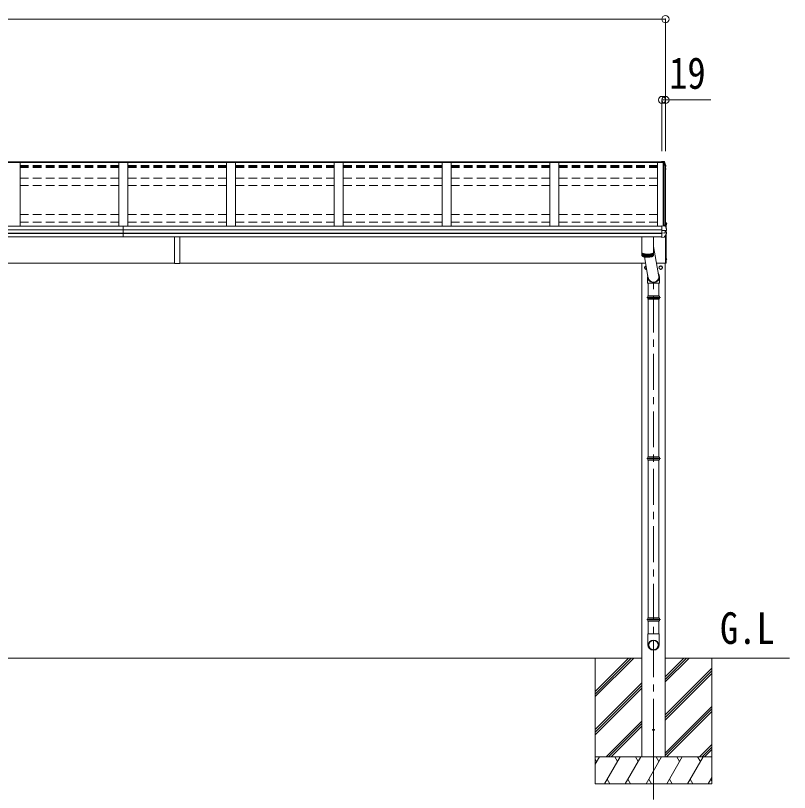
# Model space of a CAD drawing. Units: millimetres at full size; details may follow other scales. Extents: x -11243 to 11243, y -7760 to 7760.
# Drawn here: x -3817 to 493, y -5163 to -837 of the extents above; entities that cross this region are included whole.
import ezdxf
from ezdxf.enums import TextEntityAlignment as Align

# ---------------------------------------------------------------- set-up
doc = ezdxf.new("R2010")
doc.units = ezdxf.units.MM
doc.header["$LTSCALE"] = 40
doc.header["$PDMODE"] = 32
doc.header["$PDSIZE"] = 40
doc.linetypes.add('CHAIN1', pattern=[8, 5, -1, 1, -1])
doc.linetypes.add('DASHED1', pattern=[1.8, 1.2, -0.6])
for name, color, linetype, lineweight in [('0-0_0', 7, 'Continuous', 9), ('0-1_本体', 5, 'CHAIN1', 9), ('0-3_ELV2', 4, 'Continuous', 9), ('0-6_OTH_LINE', 6, 'Continuous', 9), ('0-7_SHAPE', 4, 'Continuous', 9), ('0-9_OUTLINE', 7, 'Continuous', 9)]:
    doc.layers.add(name, color=color, linetype=linetype, lineweight=lineweight)
doc.styles.add('ＭＳ ゴシック', font='')
doc.styles.get('ＭＳ ゴシック').set_extended_font_data('MS Gothic')

msp = doc.modelspace()

# ---------------------------------------------------------------- linework, layer by layer
at = {"layer": '0-0_0'}
for p, q in [((-7904.61, -4415.51), (-328.61, -4415.51)), ((-588.61, -4415.51), (-588.61, -5115.5)), ((-588.61, -4601.48), (-402.63, -4415.51)), ((-588.61, -4615.63), (-388.49, -4415.51)), ((-588.61, -4629.77), (-374.35, -4415.51)), ((-588.61, -4417.64), (-586.48, -4415.51)), ((493.2, -4415.51), (-198.61, -4415.51)), ((-198.61, -4548.14), (-65.98, -4415.51)), ((-198.61, -4533.99), (-80.12, -4415.51)), ((-198.61, -4519.85), (-94.27, -4415.51)), ((61.39, -4415.51), (61.39, -5115.5)), ((-198.61, -4731.98), (61.39, -4471.98)), ((-198.61, -4746.12), (61.39, -4486.13)), ((-198.61, -4760.27), (61.39, -4500.27)), ((-588.61, -4813.61), (-328.61, -4553.62)), ((-588.61, -4827.76), (-328.61, -4567.76)), ((-588.61, -4841.9), (-328.61, -4581.9)), ((-198.61, -4944.11), (61.39, -4684.12)), ((-198.61, -4958.26), (61.39, -4698.26)), ((-191.72, -4965.51), (61.39, -4712.4)), ((-528.37, -4965.51), (-328.61, -4765.75)), ((-514.23, -4965.51), (-328.61, -4779.89)), ((-500.09, -4965.51), (-328.61, -4794.03)), ((-7.87, -4965.51), (61.39, -4896.25)), ((6.27, -4965.51), (61.39, -4910.39)), ((20.41, -4965.51), (61.39, -4924.53)), ((-588.61, -5005.6), (-565.46, -4965.5)), ((-588.61, -4965.51), (61.39, -4965.51)), ((-536.6, -5115.5), (-449.99, -4965.5)), ((-465, -4991.49), (-480, -4965.51)), ((-421.13, -5115.5), (-334.52, -4965.51)), ((-349.53, -4991.49), (-364.53, -4965.5)), ((-305.66, -5115.5), (-219.05, -4965.51)), ((-234.05, -4991.49), (-249.06, -4965.5)), ((-190.19, -5115.5), (-103.58, -4965.51)), ((-118.58, -4991.49), (-133.59, -4965.5)), ((-74.72, -5115.5), (11.89, -4965.51)), ((-18.11, -4965.51), (-3.11, -4991.49)), ((-580.47, -4991.49), (-588.61, -4977.37)), ((-521.6, -5089.53), (-506.6, -5115.5)), ((-406.13, -5089.52), (-391.13, -5115.5)), ((-290.66, -5089.52), (-275.66, -5115.5)), ((-175.19, -5089.53), (-160.19, -5115.5)), ((-59.72, -5089.53), (-44.72, -5115.5)), ((40.75, -5115.5), (61.39, -5079.77)), ((55.75, -5089.53), (61.39, -5099.28)), ((-588.61, -5115.5), (61.39, -5115.5))]:
    msp.add_line(p, q, dxfattribs=at)
at = {"layer": '0-0_0', "linetype": 'DASHED1'}
msp.add_line((-341.11, -4965.51), (-186.11, -4965.51), dxfattribs=at)
at = {"layer": '0-1_本体'}
for p, q in [((-263.61, -5161.28), (-263.61, -2295.37)), ((-263.61, -4759.56), (-263.61, -5201.95))]:
    msp.add_line(p, q, dxfattribs=at)
at = {"layer": '0-3_ELV2'}
for p, q in [((-216.61, -1652.27), (-8016.61, -1652.27)), ((-216.61, -1654.49), (-8016.61, -1654.49)), ((-3791.61, -1655.65), (-3841.61, -1655.65)), ((-3791.61, -1655.65), (-3791.61, -2010.47)), ((-3551.61, -1655.39), (-3551.61, -1652.27)), ((-3241.61, -1655.65), (-3241.61, -2010.47)), ((-3191.61, -1655.65), (-3241.61, -1655.65)), ((-3191.61, -1655.65), (-3191.61, -2010.47)), ((-2641.61, -1655.65), (-2641.61, -2010.47)), ((-2591.61, -1655.65), (-2641.61, -1655.65)), ((-2591.61, -1655.65), (-2591.61, -2010.47)), ((-2041.61, -1655.65), (-2041.61, -2010.47)), ((-1991.61, -1655.65), (-2041.61, -1655.65)), ((-1991.61, -1655.65), (-1991.61, -2010.47)), ((-1441.61, -1655.65), (-1441.61, -2010.47)), ((-1391.61, -1655.65), (-1441.61, -1655.65)), ((-1391.61, -1655.65), (-1391.61, -2010.47)), ((-791.61, -1655.65), (-841.61, -1655.65)), ((-841.61, -1655.65), (-841.61, -2010.47)), ((-791.61, -1655.65), (-791.61, -2010.47)), ((-241.61, -2010.47), (-241.61, -1655.61)), ((-216.61, -1655.61), (-241.61, -1655.61)), ((-219.61, -1652.27), (-219.61, -1649.41)), ((-219.61, -1649.41), (-205.45, -1650.18)), ((-216.61, -1652.27), (-219.61, -1652.27)), ((-216.61, -1652.27), (-216.61, -1655.61)), ((-216.61, -1654.51), (-205.78, -1655.12)), ((-205.78, -1655.5), (-216.61, -1655.5)), ((-210.31, -2009.08), (-210.31, -1655.5)), ((-205.78, -1655.12), (-205.41, -1652.64)), ((-205.78, -1655.12), (-205.78, -1655.54)), ((-205.63, -1655.33), (-205.41, -1653.84)), ((-204.44, -1655.39), (-205.63, -1655.33)), ((-204.61, -1655.38), (-204.61, -2009.36)), ((-197.61, -2010.48), (-197.61, -1672.77)), ((-197.61, -1675.13), (-197.05, -1675.02)), ((-197.61, -1675.48), (-197.05, -1675.37)), ((-196.19, -1676.73), (-197.61, -1677.01)), ((-195.14, -1671.44), (-195.14, -1675.46)), ((-197.61, -1688.79), (-196.48, -1688.93)), ((-197.61, -1692.8), (-195.79, -1693.16)), ((-196.76, -1694.49), (-197.61, -1694.33)), ((-194.78, -1690.05), (-194.77, -1690.11)), ((-194.74, -1690.38), (-194.74, -1694.43)), ((-194.17, -1989.33), (-197.11, -1989.51)), ((-197.11, -1989.51), (-197.11, -2011.77)), ((-216.61, -2010.47), (-8016.61, -2010.47)), ((-216.61, -2030), (-8016.61, -2030)), ((-216.61, -2030.9), (-8016.61, -2030.9)), ((-3216.61, -2010.47), (-3216.61, -2069.46)), ((-216.61, -2008.78), (-216.61, -2072.26)), ((-200.17, -2034.1), (-193.79, -2033.3)), ((-197.61, -1990.51), (-197.11, -1990.51)), ((-193.11, -2022.49), (-193.11, -1990.32)), ((-192.61, -1993.59), (-193.11, -1993.68)), ((-192.61, -2001.42), (-193.11, -2001.33)), ((-193.11, -2043.07), (-193.11, -2033.19)), ((-192.91, -2033.16), (-192.92, -2033.16)), ((-192.91, -2033.16), (-192.84, -2033.15)), ((-192.61, -1993.59), (-191.64, -1993.77)), ((-192.61, -1993.59), (-192.61, -2001.42)), ((-192.61, -2001.42), (-191.64, -2001.25)), ((-192.04, -2032.17), (-192.04, -2025.66)), ((-216.61, -2048.14), (-8016.61, -2048.14)), ((-216.61, -2050.1), (-8016.61, -2050.1)), ((-216.61, -2069.46), (-8016.61, -2069.46)), ((-2931.61, -2069.46), (-2931.61, -2218.01)), ((-2901.61, -2069.46), (-2901.61, -2218.01)), ((-216.61, -2034.09), (-201.82, -2034.19)), ((-216.61, -2047.95), (-201.82, -2047.75)), ((-216.61, -2072.26), (-205.03, -2071.63)), ((-204.24, -2071.16), (-204.25, -2071.18)), ((-199.61, -2034.03), (-199.61, -2047.82)), ((-199.61, -2041.81), (-192.38, -2043.22)), ((-197.61, -2033.78), (-197.61, -2042.2)), ((-197.61, -2060.91), (-197.61, -2215.51)), ((-197.11, -2033.72), (-197.11, -2042.3)), ((-193.11, -2053.58), (-193.11, -2215.69)), ((-191.57, -2050.72), (-191.57, -2044.19)), ((-295.53, -2182.27), (-296.69, -2182.27)), ((-192.61, -2189.59), (-193.11, -2189.68)), ((-192.61, -2197.42), (-193.11, -2197.33)), ((-192.61, -2189.59), (-191.64, -2189.77)), ((-192.61, -2189.59), (-192.61, -2197.42)), ((-192.61, -2197.42), (-191.64, -2197.25)), ((-2931.61, -2215.51), (-7924.79, -2215.51)), ((-2901.61, -2218.01), (-2931.61, -2218.01)), ((-308.44, -2215.51), (-2901.61, -2215.51)), ((-328.61, -2215.51), (-328.61, -4965.51)), ((-312.21, -2240.26), (-312.11, -2240.26)), ((-312.21, -2240.76), (-312.11, -2240.76)), ((-197.61, -2215.51), (-247.48, -2215.51)), ((-232.21, -2240.26), (-232.11, -2240.26)), ((-232.21, -2240.76), (-232.11, -2240.76)), ((-198.61, -2215.51), (-198.61, -4965.51)), ((-197.11, -2215.51), (-197.61, -2215.51))]:
    msp.add_line(p, q, dxfattribs=at)
at = {"layer": '0-3_ELV2', "linetype": 'DASHED1'}
for p, q in [((-3791.61, -1671.05), (-3241.61, -1671.05)), ((-3791.61, -1677.42), (-3241.61, -1677.42)), ((-3791.61, -1679.41), (-3241.61, -1679.41)), ((-3791.61, -1683.18), (-3241.61, -1683.18)), ((-3191.61, -1671.05), (-2641.61, -1671.05)), ((-3191.61, -1677.42), (-2641.61, -1677.42)), ((-3191.61, -1679.41), (-2641.61, -1679.41)), ((-3191.61, -1683.18), (-2641.61, -1683.18)), ((-2591.61, -1671.05), (-2041.61, -1671.05)), ((-2591.61, -1677.42), (-2041.61, -1677.42)), ((-2591.61, -1679.41), (-2041.61, -1679.41)), ((-2591.61, -1683.18), (-2041.61, -1683.18)), ((-1991.61, -1671.05), (-1441.61, -1671.05)), ((-1991.61, -1677.42), (-1441.61, -1677.42)), ((-1991.61, -1679.41), (-1441.61, -1679.41)), ((-1991.61, -1683.18), (-1441.61, -1683.18)), ((-1391.61, -1671.05), (-841.61, -1671.05)), ((-1391.61, -1677.42), (-841.61, -1677.42)), ((-1391.61, -1679.41), (-841.61, -1679.41)), ((-1391.61, -1683.18), (-841.61, -1683.18)), ((-791.61, -1671.05), (-241.61, -1671.05)), ((-791.61, -1677.42), (-241.61, -1677.42)), ((-791.61, -1679.41), (-241.61, -1679.41)), ((-791.61, -1683.18), (-241.61, -1683.18)), ((-3791.61, -1741.66), (-3241.61, -1741.66)), ((-3191.61, -1741.66), (-2641.61, -1741.66)), ((-2591.61, -1741.66), (-2041.61, -1741.66)), ((-1991.61, -1741.66), (-1441.61, -1741.66)), ((-1391.61, -1741.66), (-841.61, -1741.66)), ((-791.61, -1741.66), (-241.61, -1741.66)), ((-3791.61, -1784.17), (-3241.61, -1784.17)), ((-3191.61, -1784.17), (-2641.61, -1784.17)), ((-2591.61, -1784.17), (-2041.61, -1784.17)), ((-1991.61, -1784.17), (-1441.61, -1784.17)), ((-1391.61, -1784.17), (-841.61, -1784.17)), ((-791.61, -1784.17), (-241.61, -1784.17)), ((-3791.61, -1944.44), (-3241.61, -1944.44)), ((-3191.61, -1944.44), (-2641.61, -1944.44)), ((-2591.61, -1944.44), (-2041.61, -1944.44)), ((-1991.61, -1944.44), (-1441.61, -1944.44)), ((-1391.61, -1944.44), (-841.61, -1944.44)), ((-791.61, -1944.44), (-241.61, -1944.44)), ((-3791.61, -1986.96), (-3241.61, -1986.96)), ((-3191.61, -1986.96), (-2641.61, -1986.96)), ((-2591.61, -1986.96), (-2041.61, -1986.96)), ((-1991.61, -1986.96), (-1441.61, -1986.96)), ((-1391.61, -1986.96), (-841.61, -1986.96)), ((-791.61, -1986.96), (-241.61, -1986.96)), ((-192.85, -1996.36), (-193.46, -1997.51)), ((-192.85, -1998.65), (-193.46, -1997.51)), ((-190.53, -1995.21), (-192.85, -1996.36)), ((-190.53, -1999.81), (-192.85, -1998.65)), ((-192.85, -2192.36), (-193.46, -2193.51)), ((-192.85, -2194.65), (-193.46, -2193.51)), ((-190.53, -2191.21), (-192.85, -2192.36)), ((-190.53, -2195.81), (-192.85, -2194.65))]:
    msp.add_line(p, q, dxfattribs=at)
at = {"layer": '0-3_ELV2'}
for points in [[(-219.61, -1651.84), (-205.41, -1652.64), (-205.41, -1653.84), (-204.3, -1653.9)], [(-205.72, -1655.54), (-205.63, -1654.98), (-205.63, -1655.33)], [(-202.81, -1651.39), (-198.56, -1662), (-195.22, -1670.95), (-195.15, -1671.22), (-195.15, -1671.28)], [(-202.81, -1654.96), (-201.81, -1657.45), (-200.83, -1659.95), (-199.86, -1662.45), (-198.9, -1664.95), (-197.96, -1667.46), (-197.03, -1669.98), (-196.12, -1672.5), (-195.21, -1675.03)], [(-195.15, -1671.28), (-195.14, -1671.39), (-195.14, -1671.44)], [(-194.91, -1695.07), (-196.37, -1697.62), (-197.61, -1699.74)], [(-194.77, -1690.07), (-194.74, -1690.24), (-194.74, -1690.38)], [(-216.61, -2008.78), (-202.61, -2009.46), (-202.61, -2003.81), (-200.85, -2003.9)], [(-199.97, -2004.53), (-198.94, -2007.11), (-197.92, -2009.69), (-196.91, -2012.29), (-195.92, -2014.89), (-194.94, -2017.49), (-193.98, -2020.1), (-193.03, -2022.71), (-192.1, -2025.33)], [(-195.39, -2033.39), (-194.15, -2033.34), (-192.92, -2033.16)], [(-192.1, -2025.33), (-192.05, -2025.54), (-192.04, -2025.66)], [(-200.17, -2034.1), (-200.41, -2034.12), (-200.56, -2034.14)], [(-197.11, -2060.11), (-197.11, -2216.51), (-194.17, -2216.68)], [(-302.32, -2249.57), (-303.61, -2250.32), (-312.11, -2245.41), (-312.11, -2235.6), (-305.51, -2231.79)]]:
    msp.add_lwpolyline(points, dxfattribs=at)
msp.add_lwpolyline([(-223.61, -2230.69), (-215.11, -2235.6), (-215.11, -2245.41), (-223.61, -2250.32), (-232.11, -2245.41), (-232.11, -2235.6)], close=True, dxfattribs=at)
for centre, radius in [((-223.61, -2240.51), 10), ((-223.61, -2240.51), 8.5), ((-264.11, -4815.51), 5)]:
    msp.add_circle(centre, radius, dxfattribs=at)
for centre, radius, start, end in [((-205.03, -1652.77), 2.62, 31.83445, 99.24), ((-204.45, -1655.69), 0.3, 21.99494, 87.04231), ((-204.38, -1655.6), 1.7, 22.00225, 87.0423), ((-666.55, -1841.95), 498.52, 19.56907, 21.95354), ((-197.1, -1674.73), 0.3, 280.95393, 327.06409), ((-197.1, -1675.08), 0.299, 280.88931, 19.51522), ((-196.44, -1675.46), 1.3, 280.88938, 19.44863), ((-629.38, -1446.18), 499.04, 329.90411, 330.14673), ((-629.38, -1446.52), 499.04, 329.90411, 330.14673), ((-196.82, -1694.79), 0.299, 330.19129, 79.12168), ((-196.49, -1691.26), 2.32, 60.30373, 87.34859), ((-196.04, -1690.34), 1.3, 10.02543, 80.23195), ((-196.03, -1694.43), 1.3, 330.27138, 79.1216), ((-194.11, -1990.32), 1, 0, 93.5), ((-200.9, -2004.9), 1, 22.05378, 87.04045), ((-193.04, -2032.17), 1, 281.45361, 0), ((-191.8, -1994.65), 0.9, 30.63591, 80), ((-191.8, -2000.36), 0.9, 280, 329.36409), ((-196.61, -1997.51), 6.5, 329.36409, 30.63591), ((-205.08, -2070.63), 1, 273.10735, 326.38063), ((-586.52, -1817.02), 459.05, 326.38357, 329.32444), ((-199.27, -2031.47), 16.37, 265.48312, 268.58725), ((-192.57, -2044.2), 0.998, 0.05121, 79.086), ((-192.57, -2050.72), 1, 329.32149, 0), ((-191.8, -2190.65), 0.9, 30.63591, 80), ((-191.8, -2196.36), 0.9, 280, 329.36409), ((-196.61, -2193.51), 6.5, 329.36409, 30.63591), ((-303.61, -2240.51), 10, 102.06317, 278.29935), ((-303.61, -2240.51), 8.6, 171.25399, 178.33419), ((-303.61, -2240.51), 8.6, 181.66581, 188.74601), ((-303.61, -2240.51), 8.5, 102.39542, 277.96709), ((-303.61, -2240.51), 8.6, 111.25399, 128.74601), ((-303.61, -2240.51), 8.6, 231.25399, 248.74601), ((-223.61, -2240.51), 8.6, 171.25399, 178.33419), ((-223.61, -2240.51), 8.6, 181.66581, 188.74601), ((-223.61, -2240.51), 8.6, 111.25399, 128.74601), ((-223.61, -2240.51), 8.6, 231.25399, 248.74601), ((-223.61, -2240.51), 8.6, 51.25399, 68.74601), ((-223.61, -2240.51), 8.6, 291.25399, 308.74601), ((-223.61, -2240.51), 8.6, 351.25399, 8.74601), ((-194.11, -2215.69), 1, 266.5, 0)]:
    msp.add_arc(centre, radius, start, end, dxfattribs=at)
for centre, major_axis, ratio, start_param, end_param in [((-200.46, -2026.58), (9.96, 2.12), 0.734427, 4.4222801, 4.5475838), ((-200.46, -2055.35), (-9.97, 1.96), 0.736539, 4.8664216, 4.9917253), ((-200.61, -2047.63), (-1, 0.195), 0.067217, 2.8005545, 3.1546872)]:
    msp.add_ellipse(centre, major_axis=major_axis, ratio=ratio, start_param=start_param, end_param=end_param, dxfattribs=at)
at = {"layer": '0-6_OTH_LINE'}
for p, q in [((-8035.61, -856.81), (-197.61, -856.81)), ((-197.61, -856.81), (-197.61, -1592.27)), ((-216.61, -1306.81), (-216.61, -1592.27)), ((-216.61, -1306.81), (-197.61, -1306.81)), ((-197.61, -1306.81), (-197.61, -1592.27)), ((-197.61, -1306.81), (54.89, -1306.81))]:
    msp.add_line(p, q, dxfattribs=at)
for p in [(-197.61, -856.81), (-216.61, -1306.81), (-197.61, -1306.81)]:
    msp.add_point(p, dxfattribs=at)
at = {"layer": '0-9_OUTLINE'}
for p, q in [((-328.11, -2069.46), (-328.11, -2173.99)), ((-264.11, -2069.46), (-264.11, -2173.99)), ((-327.53, -2175.54), (-327.53, -2160.09)), ((-326.3, -2161.27), (-326.3, -2176.73)), ((-324.48, -2177.82), (-324.48, -2162.36)), ((-269.09, -2162.97), (-269.09, -2178.42)), ((-266.99, -2161.96), (-266.99, -2177.42)), ((-265.47, -2160.91), (-265.47, -2176.37)), ((-264.11, -2122.87), (-234.09, -2290.07)), ((-322.12, -2163.36), (-322.12, -2178.81)), ((-319.25, -2179.71), (-319.25, -2164.26)), ((-315.93, -2180.49), (-315.93, -2165.03)), ((-314.68, -2180.73), (-293.14, -2300.68)), ((-312.23, -2165.69), (-312.23, -2181.14)), ((-308.21, -2166.2), (-308.21, -2181.65)), ((-303.97, -2166.56), (-303.97, -2182.01)), ((-299.57, -2166.76), (-299.57, -2182.22)), ((-295.11, -2166.81), (-295.11, -2182.26)), ((-290.67, -2166.69), (-290.67, -2182.14)), ((-286.34, -2166.42), (-286.34, -2181.87)), ((-282.2, -2165.99), (-282.2, -2181.44)), ((-278.33, -2165.41), (-278.33, -2180.87)), ((-274.82, -2164.71), (-274.82, -2180.17)), ((-271.71, -2163.89), (-271.71, -2179.34)), ((-297, -2294.86), (-297, -2326.45)), ((-231.01, -2326.45), (-297, -2326.45)), ((-293.61, -2326.45), (-293.61, -2397.45)), ((-233.61, -2326.45), (-233.61, -2397.45)), ((-231.01, -2295.28), (-231.01, -2326.45)), ((-301.61, -2406.45), (-225.61, -2406.45)), ((-296.22, -2399.45), (-231.01, -2399.45)), ((-296.22, -2413.45), (-231.01, -2413.45)), ((-295.61, -2397.45), (-231.61, -2397.45)), ((-295.61, -2397.45), (-295.61, -2399.45)), ((-295.61, -2413.45), (-295.61, -2415.45)), ((-295.61, -2415.45), (-231.61, -2415.45)), ((-293.61, -2415.45), (-293.61, -3294.48)), ((-233.61, -2415.45), (-233.61, -3294.48)), ((-231.61, -2397.45), (-231.61, -2399.45)), ((-231.61, -2413.45), (-231.61, -2415.45)), ((-301.61, -3303.48), (-225.61, -3303.48)), ((-296.22, -3296.48), (-231.01, -3296.48)), ((-296.22, -3310.48), (-231.01, -3310.48)), ((-295.61, -3294.48), (-231.61, -3294.48)), ((-295.61, -3294.48), (-295.61, -3296.48)), ((-295.61, -3310.48), (-295.61, -3312.48)), ((-295.61, -3312.48), (-231.61, -3312.48)), ((-293.61, -3312.48), (-293.61, -4191.5)), ((-233.61, -3312.48), (-233.61, -4191.5)), ((-231.61, -3294.48), (-231.61, -3296.48)), ((-231.61, -3310.48), (-231.61, -3312.48)), ((-296.22, -4193.5), (-231.01, -4193.5)), ((-295.61, -4191.5), (-231.61, -4191.5)), ((-295.61, -4191.5), (-295.61, -4193.5)), ((-231.61, -4191.5), (-231.61, -4193.5)), ((-301.61, -4200.5), (-225.61, -4200.5)), ((-296.22, -4207.5), (-231.01, -4207.5)), ((-295.61, -4207.5), (-295.61, -4209.5)), ((-295.61, -4209.5), (-231.61, -4209.5)), ((-293.61, -4209.5), (-293.61, -4280.5)), ((-233.61, -4209.5), (-233.61, -4280.5)), ((-231.61, -4207.5), (-231.61, -4209.5)), ((-231.76, -4280.5), (-295.46, -4280.5)), ((-295.46, -4280.5), (-295.46, -4339.77)), ((-231.76, -4280.5), (-231.76, -4339.77))]:
    msp.add_line(p, q, dxfattribs=at)
for points in [[(-328.11, -2157.57), (-328.11, -2157.71), (-328, -2158.27), (-327.74, -2158.82), (-327.35, -2159.37), (-326.8, -2159.91), (-326.12, -2160.44), (-325.3, -2160.96), (-324.35, -2161.46), (-323.27, -2161.95), (-322.07, -2162.41), (-320.74, -2162.86), (-319.31, -2163.27), (-317.77, -2163.67), (-316.13, -2164.03), (-314.39, -2164.37), (-312.58, -2164.67), (-310.69, -2164.94), (-308.73, -2165.18), (-306.72, -2165.38), (-304.66, -2165.55), (-302.56, -2165.68), (-300.42, -2165.77), (-298.27, -2165.83), (-296.11, -2165.85)], [(-328.06, -2158.05), (-328.07, -2158.11), (-328.11, -2158.67), (-328, -2159.23), (-327.74, -2159.79), (-327.35, -2160.34), (-326.8, -2160.88), (-326.12, -2161.41), (-325.3, -2161.93), (-324.35, -2162.43), (-323.27, -2162.91), (-322.07, -2163.38), (-320.74, -2163.82), (-319.31, -2164.24), (-317.77, -2164.63), (-316.13, -2165), (-314.39, -2165.33), (-312.58, -2165.64), (-310.69, -2165.91), (-308.73, -2166.14), (-306.72, -2166.35), (-304.66, -2166.52), (-302.56, -2166.65), (-300.42, -2166.74), (-298.27, -2166.8), (-296.11, -2166.82)], [(-326.41, -2160.24), (-325.96, -2160.7), (-325.32, -2161.22), (-324.55, -2161.73), (-323.64, -2162.22), (-322.6, -2162.7), (-321.44, -2163.16), (-320.16, -2163.6), (-318.77, -2164.01), (-317.27, -2164.4), (-315.68, -2164.76), (-313.99, -2165.09), (-312.22, -2165.39), (-310.38, -2165.66), (-308.46, -2165.89), (-306.49, -2166.09), (-304.48, -2166.26), (-302.42, -2166.39), (-300.33, -2166.48), (-298.23, -2166.54), (-296.11, -2166.56)], [(-296.11, -2165.85), (-293.95, -2165.83), (-291.8, -2165.77), (-289.67, -2165.68), (-287.57, -2165.55), (-285.51, -2165.38), (-283.49, -2165.18), (-281.54, -2164.94), (-279.65, -2164.67), (-277.83, -2164.37), (-276.1, -2164.03), (-274.46, -2163.67), (-272.92, -2163.27), (-271.48, -2162.86), (-270.16, -2162.41), (-268.96, -2161.95), (-267.88, -2161.46), (-266.92, -2160.96), (-266.11, -2160.44), (-265.42, -2159.91), (-264.88, -2159.37), (-264.48, -2158.82), (-264.23, -2158.27), (-264.12, -2157.71), (-264.11, -2157.57)], [(-296.11, -2166.82), (-293.95, -2166.8), (-291.8, -2166.74), (-289.67, -2166.65), (-287.57, -2166.52), (-285.51, -2166.35), (-283.49, -2166.14), (-281.54, -2165.91), (-279.65, -2165.64), (-277.83, -2165.33), (-276.1, -2165), (-274.46, -2164.63), (-272.92, -2164.24), (-271.48, -2163.82), (-270.16, -2163.38), (-268.96, -2162.91), (-267.88, -2162.43), (-266.92, -2161.93), (-266.11, -2161.41), (-265.42, -2160.88), (-264.88, -2160.34), (-264.48, -2159.79), (-264.23, -2159.23), (-264.12, -2158.67), (-264.15, -2158.11), (-264.17, -2158.05)], [(-296.11, -2166.56), (-294, -2166.54), (-291.89, -2166.48), (-289.81, -2166.39), (-287.75, -2166.26), (-285.73, -2166.09), (-283.76, -2165.89), (-281.85, -2165.66), (-280.01, -2165.39), (-278.24, -2165.09), (-276.55, -2164.76), (-274.95, -2164.4), (-273.46, -2164.01), (-272.07, -2163.6), (-270.79, -2163.16), (-269.63, -2162.7), (-268.59, -2162.22), (-267.68, -2161.73), (-266.9, -2161.22), (-266.26, -2160.7), (-265.82, -2160.24)], [(-328.11, -2173.99), (-328.11, -2174.13), (-328, -2174.69), (-327.74, -2175.24), (-327.35, -2175.79), (-326.8, -2176.33), (-326.12, -2176.86), (-325.3, -2177.38), (-324.35, -2177.88), (-323.27, -2178.37), (-322.07, -2178.83), (-320.74, -2179.28), (-319.31, -2179.69), (-317.77, -2180.09), (-316.13, -2180.45), (-314.39, -2180.79), (-312.58, -2181.09), (-310.69, -2181.36), (-308.73, -2181.6), (-306.72, -2181.8), (-304.66, -2181.97), (-302.56, -2182.1), (-300.42, -2182.19), (-298.27, -2182.25), (-296.11, -2182.27)], [(-296.11, -2182.27), (-293.95, -2182.25), (-291.8, -2182.19), (-289.67, -2182.1), (-287.57, -2181.97), (-285.51, -2181.8), (-283.49, -2181.6), (-281.54, -2181.36), (-279.65, -2181.09), (-277.83, -2180.79), (-276.1, -2180.45), (-274.46, -2180.09), (-272.92, -2179.69), (-271.48, -2179.28), (-270.16, -2178.83), (-268.96, -2178.37), (-267.88, -2177.88), (-266.92, -2177.38), (-266.11, -2176.86), (-265.42, -2176.33), (-264.88, -2175.79), (-264.48, -2175.24), (-264.23, -2174.69), (-264.12, -2174.13), (-264.11, -2173.99)]]:
    msp.add_lwpolyline(points, dxfattribs=at)
for centre, radius, start, end in [((-269.36, -2406.45), 27.75, 165.38919, 194.61079), ((-257.86, -2406.45), 27.75, 0, 14.61083), ((-257.86, -2406.45), 27.75, 345.38917, 0), ((-269.36, -3303.48), 27.75, 165.38919, 194.61079), ((-257.86, -3303.48), 27.75, 0, 14.61083), ((-257.86, -3303.48), 27.75, 345.38917, 0), ((-269.36, -4200.5), 27.75, 165.38919, 194.61079), ((-257.86, -4200.5), 27.75, 0, 14.61083), ((-257.86, -4200.5), 27.75, 345.38917, 0), ((-264.46, -4339.77), 31, 180, 270), ((-262.76, -4339.77), 31, 270, 0)]:
    msp.add_arc(centre, radius, start, end, dxfattribs=at)
for centre, major_axis, ratio, start_param, end_param in [((-264, -2291.77), (-33, -3.09), 0.972144, 5.9450644, 9.9629339), ((-263.94, -2291.76), (-29.65, -2.78), 0.991517, 6.2831853, 9.4274888)]:
    msp.add_ellipse(centre, major_axis=major_axis, ratio=ratio, start_param=start_param, end_param=end_param, dxfattribs=at)
for major_axis in [(-28.29, 0), (-25.83, 0)]:
    msp.add_ellipse((-263.61, -4342.59), major_axis=major_axis, ratio=0.996195, dxfattribs=at)

# ---------------------------------------------------------------- texts
at = {"layer": '0-6_OTH_LINE', "color": 7, "style": 'ＭＳ ゴシック', "width": 0.85}
msp.add_text('19', height=176, dxfattribs=at).set_placement((-176.91, -1297.72), align=Align.BOTTOM_LEFT)
at = {"layer": '0-7_SHAPE', "color": 7, "style": 'ＭＳ ゴシック', "width": 0.85}
msp.add_text('G.L', height=176, dxfattribs=at).set_placement((106.25, -4388.91), align=Align.BOTTOM_LEFT)

doc.saveas('drawing.dxf')
